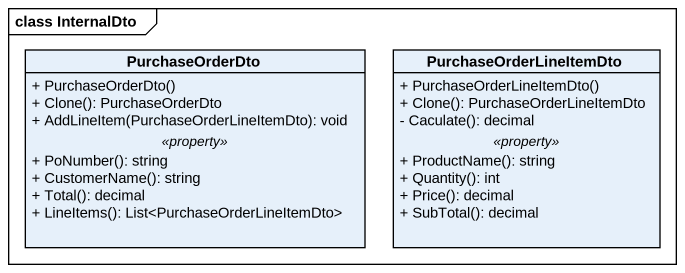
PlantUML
@startuml
mainframe class InternalDto
hide circle
hide empty members
skinparam classAttributeIconSize 0
class PurchaseOrderDto {
  + PurchaseOrderDto()
  + Clone(): PurchaseOrderDto
  + AddLineItem(PurchaseOrderLineItemDto): void
  .. <<property>> ..
  + PoNumber(): string
  + CustomerName(): string
  + Total(): decimal
  + LineItems(): List<PurchaseOrderLineItemDto>
}
class PurchaseOrderLineItemDto {
  + PurchaseOrderLineItemDto()
  + Clone(): PurchaseOrderLineItemDto
  - Caculate(): decimal
  .. <<property>> ..
  + ProductName(): string
  + Quantity(): int
  + Price(): decimal
  + SubTotal(): decimal
}
@enduml
